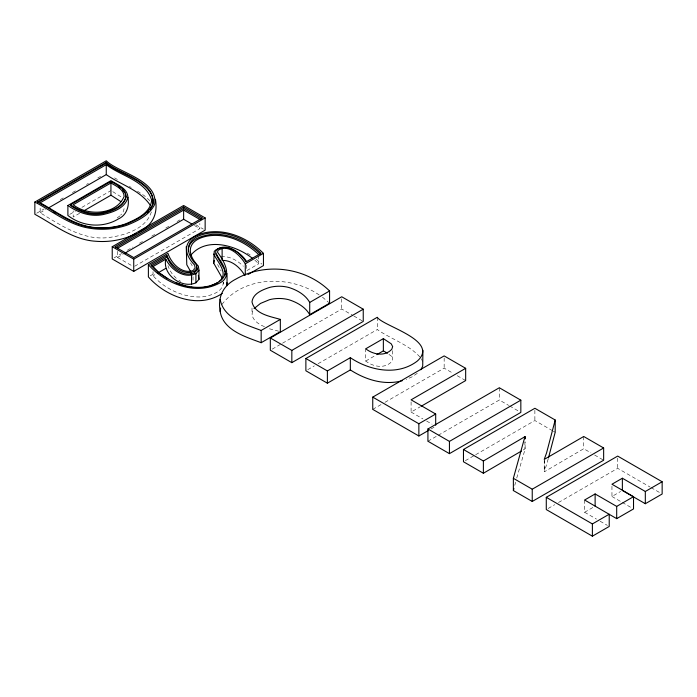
<?xml version="1.0" encoding="UTF-8"?>
<svg xmlns="http://www.w3.org/2000/svg" width="697" height="697" viewBox="0 0 697 697"><rect width="100%" height="100%" fill="white"/><g stroke="black" fill="none" stroke-linecap="round" stroke-linejoin="round"><path stroke-width="0.52" stroke-dasharray="3.48 2.61" d="M151.388 211.932C145.873 229.165 124.432 235.534 108.035 237.616C82.734 240.509 60.613 225.148 40.156 212.759L40.156 207.784M264.494 326.588C257.838 324.445 248.507 317.161 253.542 309.503M548.191 458.957L544.435 471.756L583.729 448.729L590.969 452.911M514.769 485.339L515.614 482.211M516.738 478.037L525.12 449.042L525.12 441.907M223.275 281.963C223.415 292.383 210.328 295.659 202.165 296.913C183.755 297.907 165.294 289.22 153.026 275.751L153.026 271.673M124.144 208.664L123.012 212.289L120.72 215.077M392.664 350.669L392.664 358.833L391.792 361.534C384.692 369.114 373.174 366.84 365.725 361.046L365.725 348.805M221.977 304.415C244.316 275.324 291.459 275.08 319.879 295.476M117.192 217.891L120.154 215.774M417.303 373.313L412.084 376.833L406.212 379.421M523.142 450.009L524.919 448.929L524.919 441.785M36.732 213.204L44.242 208.865M60.221 199.647L63.976 197.478M72.427 192.59L76.191 190.42M86.524 184.452L88.406 183.372M97.798 177.944L100.621 176.324M40.156 212.759L45.741 209.536M69.761 214.38L75.372 211.139M81.924 207.357L110.936 190.612M79.632 213.273L73.194 216.994L73.194 210.869M114.108 257.881L121.626 253.542M127.263 250.284L132.9 247.034M139.478 243.236L143.233 241.066M151.693 236.178L155.448 234.009M165.781 228.05L170.477 225.331M177.055 221.533L179.878 219.912M117.532 251.312L117.532 257.437L123.116 254.205M134.669 266.254L199.839 228.625L199.839 223.528M150.247 275.829L153.967 273.677M153.026 275.751L154.847 274.696M258.7 255.59L258.7 263.754L246.59 270.75L246.59 262.586M272.205 349.153L281.597 343.734M282.538 343.185L341.73 309.015L352.952 315.497M307.752 369.68L314.33 365.881M318.093 363.712L377.277 329.542C391.365 339.369 409.366 344.632 420.77 357.953M365.725 361.046L375.936 355.156M372.747 409.374L381.207 404.495M384.962 402.326L444.155 368.147L453.503 373.548M411.091 401.873L411.091 412.075L420.5 406.647M431.016 428.977L434.754 426.817M427.923 441.227L437.315 435.799M438.256 435.259L499.322 400L508.679 405.401M465.352 460.665L474.744 455.246M475.685 454.705L534.878 420.526L552.425 430.659M548.156 508.479L554.734 504.68M558.497 502.511L617.681 468.34L650.109 487.055M584.617 500.019L584.617 512.26L593.374 507.207M611.957 486.279L611.957 496.482L620.626 491.472M221.132 256.723C229.635 255.869 237.485 260.512 243.366 266.254M269.417 328.784L280.333 331.641M114.569 177.866L117.349 179.469M129.363 186.404L131.21 187.476M195.787 224.756L203.271 229.078M353.884 316.037L363.242 321.43M457.249 375.709L465.666 380.571M509.612 405.942L518.969 411.343M553.348 431.19L555.195 432.262M594.593 455.002L603.646 460.229M651.033 487.586L660.294 492.936M194.437 225.506L199.839 228.625M112.783 191.675L122.498 197.774M611.957 496.482L621.332 501.892M622.273 502.432L631.648 507.843M411.091 412.075L422.931 418.914M426.581 421.014L432.044 424.177M584.617 512.26L596.466 519.099M600.108 521.208L607.401 525.416M117.532 257.437L132.839 266.271M247.243 253.124L250.528 255.198M137.492 191.222L144.131 195.561L150.169 200.928M178.902 280.15L180.645 281.388M388.943 354.355L391.209 356.054L392.664 358.833M256.296 259.232L261.88 264.137M322.45 297.149L328.784 302.533M254.858 260.173L258.7 263.754M176.28 278.286L172.551 274.391L169.693 270.044L167.951 265.609M190.508 262.839L193.531 268.171M217.542 264.485L221.132 270.95M421.415 358.746L422.539 361.56M223.214 282.189L223.275 284.001M617.681 458.129L617.681 468.34M583.729 436.488L583.729 448.729M544.435 460.534L544.435 471.756M544.235 459.393L544.235 471.642M534.878 410.324L534.878 420.526M499.322 387.759L499.322 400M444.155 357.944L444.155 368.147M377.277 317.292L377.277 329.542M341.73 298.813L341.73 309.015M252 308.039L252 314.164M193.043 276.674L193.043 281.78"/><path stroke-width="1.05" d="M305.878 358.519L377.277 317.292C382.906 326.231 440.208 340.519 417.303 361.072C397.595 376.214 369.654 370.717 350.338 357.683L327.39 370.935L305.878 358.519L305.878 370.769L327.39 383.184L350.338 369.933C365.507 379.691 384.395 385.702 402.282 380.71M309.712 314.678L309.712 302.428C305.417 294.77 297.088 290.065 288.915 287.504A22.905 13.226 0 0 0 269.443 287.46C262.429 289.83 252.941 293.463 252 301.914C254.623 314.155 270.297 316.403 280.333 319.392L280.333 331.641L261.166 342.706C245.867 336.895 223.301 330.483 220.191 311.603C217.525 297.053 223.049 285.517 236.17 278.948C265.548 262.133 305.373 267.256 329.576 290.963L329.576 303.204L309.712 314.678C305.417 307.02 297.088 302.315 288.915 299.754A22.905 13.226 0 0 0 269.443 299.71L260.469 303.439L254.065 308.588M220.191 311.603L220.609 308.004M152.826 205.014C156.442 181.769 118.15 174.677 106.258 163.115L38.44 202.261M34.85 202.043L106.258 160.815C118.629 172.865 158.55 180.201 154.673 204.474C149.385 215.103 137.971 220.792 127.403 225.026C115.171 229.287 101.884 230.341 89.129 228.146C68.864 224.904 52.563 211.261 34.85 202.043L34.85 214.293C54.183 224.774 72.749 239.82 95.62 241.249C108.418 242.321 121.496 240.221 133.214 234.906M222.265 278.129L213.726 263.17L214.249 251.295C224.547 241.981 240.5 251.565 246.59 261.558M213.726 263.17L214.249 260.478M463.47 449.504L534.878 408.285L555.195 420.012L546.579 452.867L544.235 459.393L583.729 436.488L603.646 447.979L603.646 460.229L532.238 501.457L513.367 490.557L513.367 478.308L524.919 436.688L483.387 461.005L463.47 449.504L463.47 461.754L483.387 473.254L521.365 451.09M548.461 457.929L555.195 432.262L555.195 420.012M513.367 490.557L513.924 488.475M225.148 273.363C223.815 280.778 215.713 283.731 209.605 286.284M245.274 275.08L245.274 263.849C240.465 255.407 227.91 243.244 217.882 250.511L217.542 252.236C224.059 261.087 233.486 276.857 218.989 283.4C195.012 295.728 165.093 283.688 148.383 264.66L167.951 253.359C171.131 263.178 181.917 274.548 193.043 270.549L195.134 268.223L194.663 265.104C179.504 249.5 186.779 236.239 205.972 232.528C227.152 228.633 248.663 238.54 263.449 253.359L263.449 265.609L248.001 274.522M127.934 197.26C125.294 208.264 112.626 212.446 102.764 214.632C90.349 217.081 77.977 212.62 67.888 205.51L67.888 215.46C82.22 226.673 102.79 228.433 118.429 218.919C126.871 215.085 129.529 205.868 127.934 197.26C127.455 188.19 117.445 184.801 110.936 180.654L67.888 205.51M420.84 369.758L422.713 366.152L422.913 350.251M149.925 209.936L152.338 205.833M190.786 255.233C206.268 236.571 236.083 245.205 252.488 258.395M185.75 286.267C172.586 282.189 159.718 275.481 150.7 264.843L166.871 255.511C170.861 265.757 183.058 276.204 194.472 271.307L197.051 268.441L196.51 264.851C182.135 249.979 187.798 237.207 206.608 233.556C226.656 229.923 246.956 239.341 261.079 253.203L245.936 261.941C240.587 252.602 226.22 241.728 216.061 250.136L215.634 252.349C218.797 259.833 226.15 266.167 225.148 274.897M166.871 255.511C169.092 266.716 182.91 277.763 194.472 272.841L197.051 269.974L197.051 268.441M167.794 278.695L158.437 272.248L153.026 266.568L165.799 259.188C170.948 269.661 184.121 279.183 195.909 273.599L198.967 270.192L198.349 266.123C184.81 252.009 188.826 239.69 207.236 236.109C226.15 232.728 245.239 241.685 258.7 254.571M165.799 259.188C162.122 274.714 182.065 289.089 195.909 282.782L198.967 279.375L198.967 270.192M219.163 281.466C229.243 273.477 217.429 262.055 213.726 253.987M147.006 212.751L148.47 211.339M222.238 293.437C198.506 309.424 165.677 296.739 148.383 276.901L148.383 264.66M138.773 232.031C152.469 225.218 158.027 214.423 155.44 199.264M37.499 202.043L106.258 162.349C118.15 173.91 156.442 181.002 152.826 204.247C147.686 214.519 136.638 219.999 126.418 224.103C114.674 228.198 101.919 229.217 89.669 227.109C70.197 223.998 54.514 210.921 37.499 202.043L37.499 202.81M106.258 164.649L40.156 202.81C57.964 212.498 75.119 226.29 96.186 227.623C106.057 228.45 116.077 227.196 125.434 223.946C136.115 219.363 150.465 213.221 151.658 200.109C145.682 180.436 120.625 176.08 106.258 164.649L106.258 174.599L48.529 207.924M70.536 204.744L110.936 181.42C116.843 185.088 125.634 188.329 126.044 196.458C123.508 206.817 111.555 210.738 102.25 212.82C91.002 215.016 79.719 211.2 70.536 204.744L70.536 205.51C79.719 211.966 91.002 215.782 102.25 213.587C111.555 211.505 123.508 207.584 126.044 197.216L125.268 193.304M110.936 182.954L73.194 204.744C87.796 216.349 116.355 215.024 124.144 196.423C123.813 189.244 116.233 186.16 110.936 182.954L110.936 195.204L84.241 210.616M112.226 246.721L183.633 205.493L205.145 217.908L205.145 230.158L133.737 271.386L112.226 258.962L112.226 246.721L133.737 259.136L205.145 217.908M183.633 207.026L114.883 246.721L133.737 257.602L202.496 217.908L183.633 207.026L183.633 208.551L115.824 247.705M117.532 248.245L183.633 210.085L199.839 219.442M124.981 253.133L183.633 219.267L191.736 223.946M151.597 265.862L166.871 257.036M157.583 273.119L165.799 268.38M245.274 263.849L263.449 253.359M220.191 299.362C223.301 318.233 245.867 324.645 261.166 330.456L280.333 319.392M309.712 302.428L329.576 290.963M270.323 337.993L341.73 296.765L363.242 309.189L363.242 321.43L291.834 362.658L270.323 350.243L270.323 337.993L291.834 350.408L363.242 309.189M383.359 338.629L365.725 348.805C373.174 354.599 384.692 356.864 391.792 349.293L392.664 346.592L391.209 343.804L383.359 338.629L383.359 350.87L376.859 354.625M428.211 430.598L418.862 435.991L372.747 409.374L372.747 397.124L444.155 355.906L465.666 368.321L465.666 380.571L421.441 406.098M465.666 368.321L411.091 399.825L435.686 414.035L435.686 425.257M372.747 397.124L418.862 423.75L435.686 414.035M427.923 428.977L499.322 387.759L520.833 400.174L520.833 412.424L449.434 453.642L427.923 441.227L427.923 428.977L449.434 441.401L520.833 400.174M513.367 478.308L532.238 489.207L603.646 447.979M546.282 497.318L592.389 523.935L609.222 514.22L609.222 526.462L592.389 536.185L546.282 509.559L546.282 497.318L617.681 456.091L662.15 481.758L662.15 494.007L645.317 503.722L622.369 490.47L622.369 478.229L611.957 484.232L633.521 496.682L633.521 508.932L616.688 518.646L584.617 500.019L595.125 493.955L616.688 506.397L633.521 496.682M622.369 478.229L645.317 491.481L662.15 481.758M134.138 234.427L135.993 233.469M217.691 282.607C204.77 289.708 189.009 288.131 175.818 282.607M203.228 287.521L208.542 286.493M186.805 286.45L188.904 286.824M191.004 287.19L193.095 287.556M183.633 208.551L201.546 218.902M106.258 174.599C120.72 184.74 140.088 189.993 150.308 205.31M383.359 350.87L387.436 353.231M110.936 195.204L120.869 201.599M53.329 211.949L55.194 213.021M118.638 186.752L120.18 187.876M260.295 254.004C247.618 241.85 230.358 233.469 212.507 234.323C203.21 235.22 187.641 239.228 188.39 251.042M122.498 189.558L124.711 192.555M244.699 275.289C240.012 267.456 231.805 260.025 222.125 260.434L222.125 248.184M190.508 271.325L186.787 264.764L186.247 246.616M215.634 253.874L224.094 268.685L225.061 271.996M198.349 275.315L198.967 279.375M196.51 266.376L197.051 269.974M226.934 282.616L227.03 285.683L227.03 273.442M645.317 491.481L645.317 503.722M616.688 506.397L616.688 518.646M595.125 493.955L595.125 506.196M592.389 523.935L592.389 536.185M532.238 489.207L532.238 501.457M525.12 436.801L525.12 438.84M524.919 436.688L524.919 438.727M483.387 461.005L483.387 473.254M449.434 441.401L449.434 453.642M418.862 423.75L418.862 435.991M350.338 357.683L350.338 369.933M327.39 370.935L327.39 383.184M291.834 350.408L291.834 362.658M261.166 330.456L261.166 342.706M195.909 273.599L195.909 282.782M194.472 271.307L194.472 272.841M191.553 275.184L191.553 284.367M190.987 272.579L190.987 274.113M183.633 210.085L183.633 219.267M133.737 259.136L133.737 271.386M110.936 181.42L110.936 182.187M106.258 162.349L106.258 163.115"/></g></svg>
